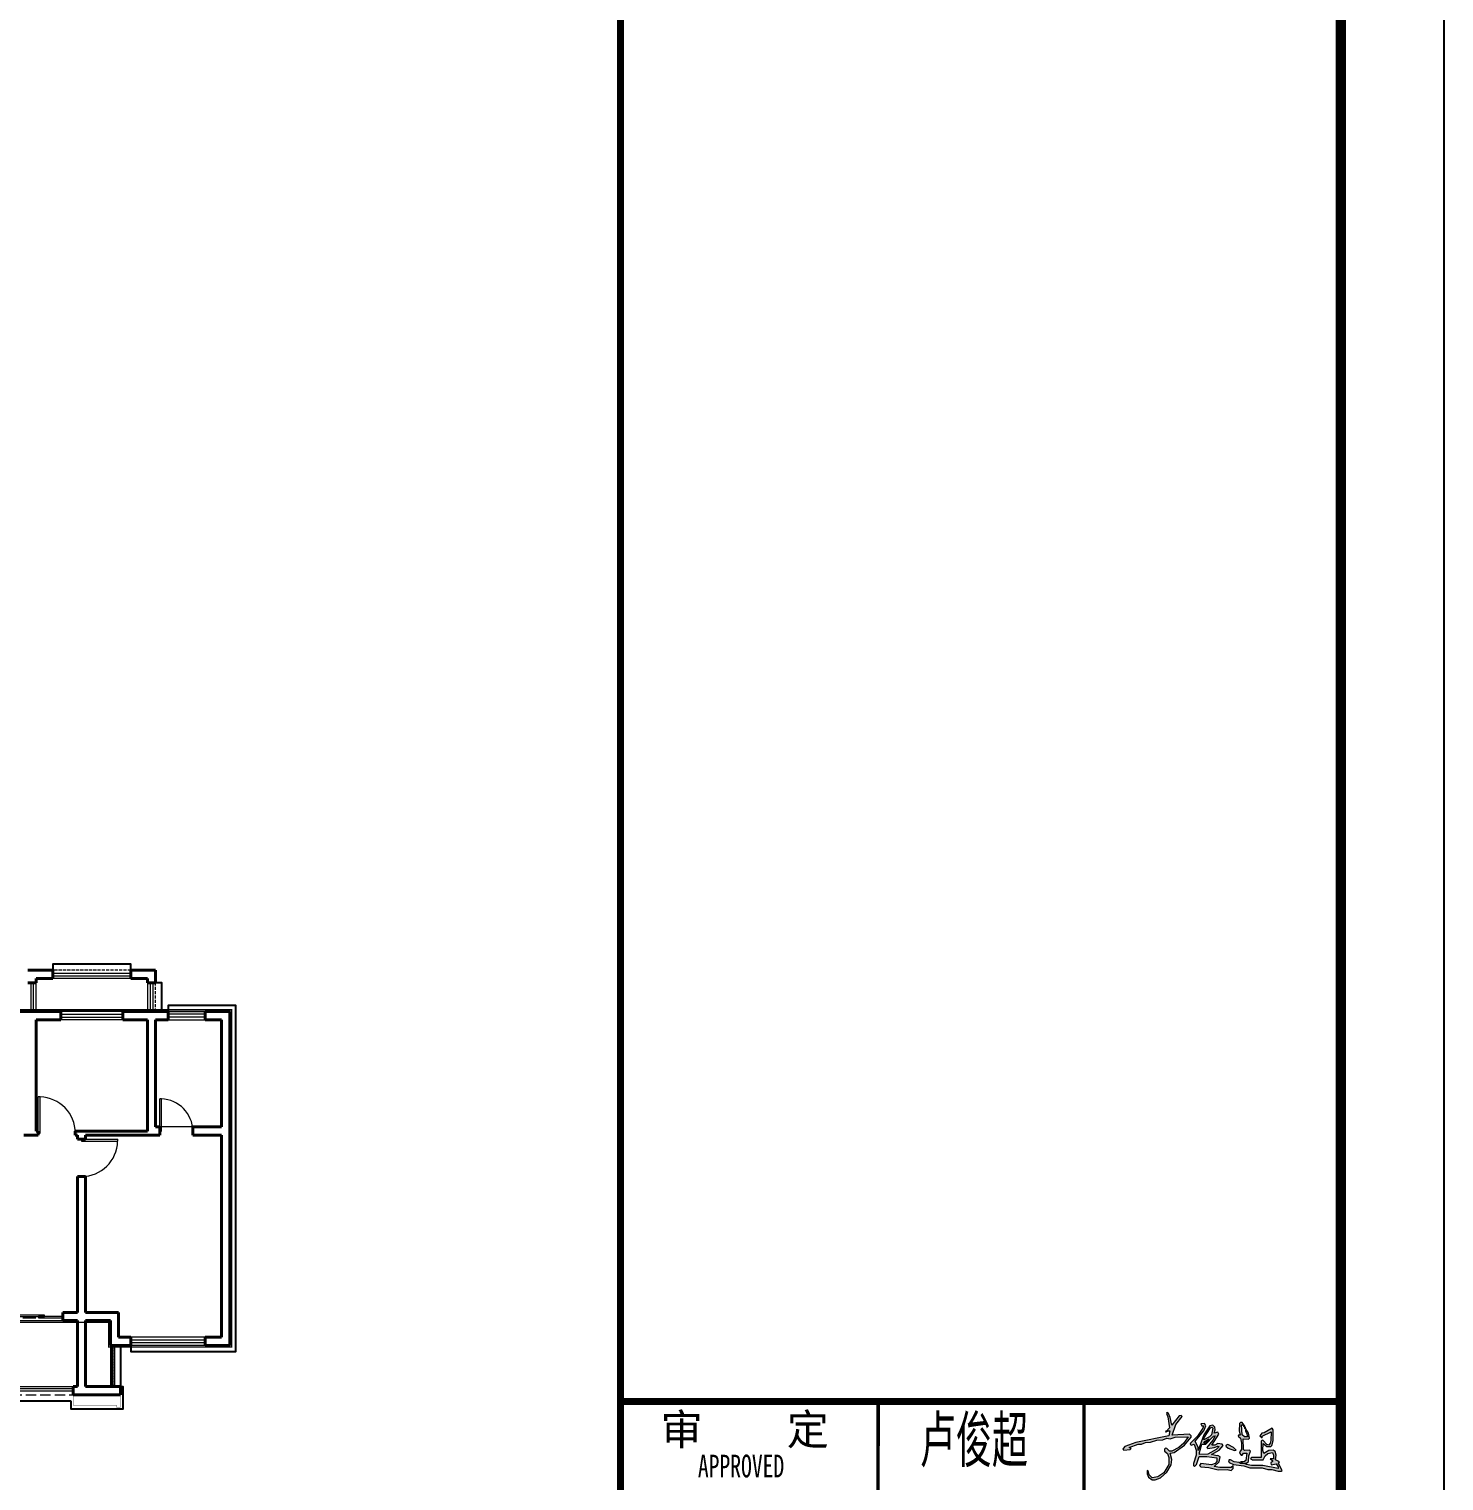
# Model space of a CAD drawing. Extents: x -518115 to 389031, y -231062 to 1628073.
# Drawn here: x 69376 to 83114, y 655886 to 669978 of the extents above; entities that cross this region are included whole.
import ezdxf

# ---------------------------------------------------------------- set-up
doc = ezdxf.new("R2010")
doc.units = 0
doc.header["$LTSCALE"] = 1000
doc.header["$MEASUREMENT"] = 0
doc.linetypes.add('DASH', pattern=[0.35, 0.25, -0.1])
for name, color, linetype, lineweight in [('WALL', 9, 'Continuous', 40), ('WINDOW', 144, 'Continuous', 15), ('平面-栏杆', 135, 'Continuous', 15), ('平面-看线', 45, 'Continuous', 15), ('签名', 7, 'Continuous', 18)]:
    doc.layers.add(name, color=color, linetype=linetype, lineweight=lineweight)
for name, color, linetype in [('图框', 140, 'Continuous'), ('图签文字', 147, 'Continuous'), ('看线', 251, 'Continuous')]:
    doc.layers.add(name, color=color, linetype=linetype)
doc.styles.add('建筑图签-1', font='', dxfattribs={"width": 0.7})
doc.styles.add('建筑图签-2', font='TXT.shx', dxfattribs={"width": 0.5, "bigfont": 'HZTXT.shx'})
doc.styles.get('建筑图签-1').set_extended_font_data('SimHei')

# ---------------------------------------------------------------- blocks, each defined once
blk = doc.blocks.new('ljc')
at = {"linetype": 'Continuous'}
h = blk.add_hatch(color=0, dxfattribs=at)
h.paths.add_polyline_path([(2022.8, 1567.7), (2018.8, 1563.7), (2019.8, 1561.7), (2023.8, 1561.7), (2021.8, 1551.7), (1954.8, 1537.7), (1932.8, 1529.7), (1929.8, 1526.7), (1928.8, 1524.7), (1930.8, 1522.7), (1943.8, 1523.7), (1945.8, 1525.7), (1941.8, 1527.7), (1959.8, 1534.7), (1966.8, 1534.7), (1974.8, 1537.7), (1984.8, 1538.7), (1997.8, 1542.7), (2009.8, 1543.7), (2017.8, 1546.7), (2024.8, 1545.7), (2034.8, 1548.7), (2060.8, 1549.7), (2051.8, 1536.7), (2041.8, 1527.7), (2027.8, 1520.7), (2022.8, 1520.7), (2017.8, 1525.7), (2014.8, 1526.7), (2012.8, 1524.7), (2012.8, 1520.7), (2018.8, 1515.7), (2021.8, 1507.7), (2021.8, 1493.7), (2011.8, 1476.7), (1999.8, 1468.7), (1987.8, 1466.7), (1981.8, 1472.7), (1979.8, 1479.7), (1977.8, 1481.7), (1977.8, 1474.7), (1980.8, 1467.7), (1987.8, 1462.7), (1993.8, 1462.7), (2004.8, 1466.7), (2017.8, 1477.7), (2026.8, 1492.7), (2027.8, 1503.7), (2024.8, 1516.7), (2032.8, 1517.7), (2053.8, 1532.7), (2066.8, 1548.7), (2066.8, 1551.7), (2063.8, 1554.7), (2028.8, 1552.7), (2035.8, 1574.7), (2048.8, 1590.7), (2046.8, 1592.7), (2042.8, 1591.7), (2027.8, 1572.7), (2024.8, 1588.7), (2020.8, 1596.7), (2017.8, 1598.7), (2016.8, 1596.7), (2019.8, 1589.7)])
h.paths.add_polyline_path([(2080.8, 1521.7), (2080.8, 1527.7), (2074.8, 1540.7), (2092.8, 1561.7), (2096.8, 1571.7), (2093.8, 1576.7), (2086.8, 1575.7), (2088.8, 1571.7), (2091.8, 1571.7), (2090.8, 1566.7), (2079.8, 1550.7), (2065.8, 1536.7), (2064.8, 1534.7), (2066.8, 1532.7), (2072.8, 1534.7), (2076.8, 1522.7), (2076.8, 1512.7), (2071.8, 1495.7), (2071.8, 1491.7), (2073.8, 1489.7), (2077.8, 1493.7), (2082.8, 1509.7), (2098.8, 1509.7), (2118.8, 1506.7), (2118.8, 1499.7), (2115.8, 1495.7), (2107.8, 1492.7), (2086.8, 1495.7), (2083.8, 1491.7), (2086.8, 1488.7), (2102.8, 1487.7), (2121.8, 1482.7), (2139.8, 1483.7), (2147.8, 1481.7), (2151.8, 1485.7), (2151.8, 1490.7), (2147.8, 1487.7), (2124.8, 1487.7), (2113.8, 1489.7), (2123.8, 1498.7), (2125.8, 1508.7), (2120.8, 1511.7), (2118.8, 1510.7), (2107.8, 1513.7), (2123.8, 1522.7), (2131.8, 1531.7), (2129.8, 1534.7), (2120.8, 1535.7), (2114.8, 1532.7), (2108.8, 1532.7), (2122.8, 1554.7), (2120.8, 1558.7), (2113.8, 1556.7), (2115.8, 1563.7), (2114.8, 1568.7), (2110.8, 1572.7), (2104.8, 1571.7), (2092.8, 1553.7)])
h.paths.add_polyline_path([(2088.8, 1534.7), (2096.8, 1534.7), (2111.8, 1550.7), (2115.8, 1551.7), (2110.8, 1542.7), (2098.8, 1527.7), (2100.8, 1525.7), (2113.8, 1527.7), (2120.8, 1530.7), (2123.8, 1529.7), (2117.8, 1523.7), (2100.8, 1514.7), (2083.8, 1513.7), (2083.8, 1517.7)], flags=16)
h.paths.add_polyline_path([(2092.8, 1536.7), (2094.8, 1539.7), (2102.8, 1545.7), (2095.8, 1536.7)], flags=16)
h.paths.add_polyline_path([(2092.8, 1543.7), (2093.8, 1548.7), (2105.8, 1567.7), (2108.8, 1568.7), (2110.8, 1566.7), (2107.8, 1553.7), (2103.8, 1549.7)], flags=16)
h.paths.add_polyline_path([(2140.8, 1533.7), (2137.8, 1532.7), (2136.8, 1530.7), (2141.8, 1526.7), (2154.8, 1521.7), (2157.8, 1522.7), (2152.8, 1527.7)])
h.paths.add_polyline_path([(2174.8, 1521.7), (2172.8, 1523.7), (2171.8, 1545.7), (2182.8, 1544.7), (2184.8, 1546.7), (2182.8, 1556.7), (2177.8, 1565.7), (2176.8, 1560.7), (2179.8, 1555.7), (2180.8, 1549.7), (2174.8, 1549.7), (2169.8, 1553.7), (2168.8, 1573.7), (2170.8, 1573.7), (2174.8, 1568.7), (2175.8, 1570.7), (2169.8, 1578.7), (2166.8, 1578.7), (2164.8, 1576.7), (2163.8, 1561.7), (2165.8, 1552.7), (2162.8, 1552.7), (2161.8, 1550.7), (2166.8, 1546.7), (2168.8, 1536.7), (2168.8, 1523.7), (2165.8, 1520.7), (2164.8, 1516.7), (2167.8, 1512.7), (2169.8, 1512.7), (2172.8, 1516.7), (2179.8, 1516.7), (2177.8, 1501.7), (2174.8, 1499.7), (2166.8, 1498.7), (2174.8, 1495.7), (2179.8, 1496.7), (2182.8, 1499.7), (2183.8, 1510.7), (2186.8, 1520.7), (2184.8, 1522.7)])
h.paths.add_polyline_path([(2232.8, 1541.7), (2232.8, 1563.7), (2230.8, 1566.7), (2214.8, 1557.7), (2209.8, 1556.7), (2205.8, 1551.7), (2210.8, 1547.7), (2210.8, 1550.7), (2228.8, 1559.7), (2227.8, 1541.7), (2226.8, 1536.7), (2223.8, 1532.7), (2219.8, 1533.7), (2212.8, 1541.7), (2210.8, 1542.7), (2208.8, 1540.7), (2208.8, 1507.7), (2188.8, 1507.7), (2186.8, 1505.7), (2190.8, 1502.7), (2212.8, 1502.7), (2216.8, 1510.7), (2221.8, 1515.7), (2231.8, 1517.7), (2233.8, 1512.7), (2233.8, 1504.7), (2226.8, 1504.7), (2231.8, 1501.7), (2231.8, 1499.7), (2227.8, 1496.7), (2228.8, 1492.7), (2238.8, 1494.7), (2242.8, 1488.7), (2242.8, 1485.7), (2211.8, 1491.7), (2188.8, 1491.7), (2178.8, 1493.7), (2175.8, 1495.7), (2166.8, 1495.7), (2163.8, 1497.7), (2153.8, 1498.7), (2146.8, 1502.7), (2143.8, 1502.7), (2142.8, 1500.7), (2143.8, 1497.7), (2152.8, 1493.7), (2173.8, 1490.7), (2185.8, 1486.7), (2210.8, 1486.7), (2221.8, 1483.7), (2229.8, 1483.7), (2242.8, 1479.7), (2248.8, 1479.7), (2250.8, 1481.7), (2243.8, 1495.7), (2245.8, 1498.7), (2237.8, 1502.7), (2238.8, 1512.7), (2236.8, 1519.7), (2232.8, 1522.7), (2223.8, 1521.7), (2213.8, 1515.7), (2211.8, 1521.7), (2212.8, 1535.7), (2219.8, 1529.7), (2227.8, 1529.7), (2229.8, 1531.7)])
at = {"color": 0, "linetype": 'Continuous', "elevation": 16426272}
for points in [[(1929.8, 1526.7), (1928.8, 1524.7), (1930.8, 1522.7), (1943.8, 1523.7), (1945.8, 1525.7), (1941.8, 1527.7), (1959.8, 1534.7), (1966.8, 1534.7), (1974.8, 1537.7), (1984.8, 1538.7), (1997.8, 1542.7), (2009.8, 1543.7), (2017.8, 1546.7), (2024.8, 1545.7), (2034.8, 1548.7), (2060.8, 1549.7), (2051.8, 1536.7), (2041.8, 1527.7), (2027.8, 1520.7), (2022.8, 1520.7), (2017.8, 1525.7), (2014.8, 1526.7), (2012.8, 1524.7), (2012.8, 1520.7), (2018.8, 1515.7), (2021.8, 1507.7), (2021.8, 1493.7), (2011.8, 1476.7), (1999.8, 1468.7), (1987.8, 1466.7), (1981.8, 1472.7), (1979.8, 1479.7), (1977.8, 1481.7), (1977.8, 1474.7), (1980.8, 1467.7), (1987.8, 1462.7), (1993.8, 1462.7), (2004.8, 1466.7), (2017.8, 1477.7), (2026.8, 1492.7), (2027.8, 1503.7), (2024.8, 1516.7), (2032.8, 1517.7), (2053.8, 1532.7), (2066.8, 1548.7), (2066.8, 1551.7), (2063.8, 1554.7), (2028.8, 1552.7), (2035.8, 1574.7), (2048.8, 1590.7), (2046.8, 1592.7), (2042.8, 1591.7), (2027.8, 1572.7), (2024.8, 1588.7), (2020.8, 1596.7), (2017.8, 1598.7), (2016.8, 1596.7), (2019.8, 1589.7), (2022.8, 1567.7), (2018.8, 1563.7), (2019.8, 1561.7), (2023.8, 1561.7), (2021.8, 1551.7), (1954.8, 1537.7), (1932.8, 1529.7), (1929.8, 1526.7)], [(2015.8, 1560.7), (2014.8, 1559.7), (2016.8, 1559.7), (2015.8, 1560.7)], [(2016.8, 1561.7), (2015.8, 1560.7), (2018.8, 1560.7), (2016.8, 1561.7)], [(2065.8, 1536.7), (2064.8, 1534.7), (2066.8, 1532.7), (2072.8, 1534.7), (2076.8, 1522.7), (2076.8, 1512.7), (2071.8, 1495.7), (2071.8, 1491.7), (2073.8, 1489.7), (2077.8, 1493.7), (2082.8, 1509.7), (2098.8, 1509.7), (2118.8, 1506.7), (2118.8, 1499.7), (2115.8, 1495.7), (2107.8, 1492.7), (2086.8, 1495.7), (2083.8, 1491.7), (2086.8, 1488.7), (2102.8, 1487.7), (2121.8, 1482.7), (2139.8, 1483.7), (2147.8, 1481.7), (2151.8, 1485.7), (2151.8, 1490.7), (2147.8, 1487.7), (2124.8, 1487.7), (2113.8, 1489.7), (2123.8, 1498.7), (2125.8, 1508.7), (2120.8, 1511.7), (2118.8, 1510.7), (2107.8, 1513.7), (2123.8, 1522.7), (2131.8, 1531.7), (2129.8, 1534.7), (2120.8, 1535.7), (2114.8, 1532.7), (2108.8, 1532.7), (2122.8, 1554.7), (2120.8, 1558.7), (2113.8, 1556.7), (2115.8, 1563.7), (2114.8, 1568.7), (2110.8, 1572.7), (2104.8, 1571.7), (2092.8, 1553.7), (2080.8, 1521.7), (2080.8, 1527.7), (2074.8, 1540.7), (2092.8, 1561.7), (2096.8, 1571.7), (2093.8, 1576.7), (2086.8, 1575.7), (2088.8, 1571.7), (2091.8, 1571.7), (2090.8, 1566.7), (2079.8, 1550.7), (2065.8, 1536.7)], [(2092.8, 1543.7), (2093.8, 1548.7), (2105.8, 1567.7), (2108.8, 1568.7), (2110.8, 1566.7), (2107.8, 1553.7), (2103.8, 1549.7), (2092.8, 1543.7)], [(2143.8, 1502.7), (2142.8, 1500.7), (2143.8, 1497.7), (2152.8, 1493.7), (2173.8, 1490.7), (2185.8, 1486.7), (2210.8, 1486.7), (2221.8, 1483.7), (2229.8, 1483.7), (2242.8, 1479.7), (2248.8, 1479.7), (2250.8, 1481.7), (2243.8, 1495.7), (2245.8, 1498.7), (2237.8, 1502.7), (2238.8, 1512.7), (2236.8, 1519.7), (2232.8, 1522.7), (2223.8, 1521.7), (2213.8, 1515.7), (2211.8, 1521.7), (2212.8, 1535.7), (2219.8, 1529.7), (2227.8, 1529.7), (2229.8, 1531.7), (2232.8, 1541.7), (2232.8, 1563.7), (2230.8, 1566.7), (2214.8, 1557.7), (2209.8, 1556.7), (2205.8, 1551.7), (2210.8, 1547.7), (2210.8, 1550.7), (2228.8, 1559.7), (2227.8, 1541.7), (2226.8, 1536.7), (2223.8, 1532.7), (2219.8, 1533.7), (2212.8, 1541.7), (2210.8, 1542.7), (2208.8, 1540.7), (2208.8, 1507.7), (2188.8, 1507.7), (2186.8, 1505.7), (2190.8, 1502.7), (2212.8, 1502.7), (2216.8, 1510.7), (2221.8, 1515.7), (2231.8, 1517.7), (2233.8, 1512.7), (2233.8, 1504.7), (2226.8, 1504.7), (2231.8, 1501.7), (2231.8, 1499.7), (2227.8, 1496.7), (2228.8, 1492.7), (2238.8, 1494.7), (2242.8, 1488.7), (2242.8, 1485.7), (2211.8, 1491.7), (2188.8, 1491.7), (2178.8, 1493.7), (2175.8, 1495.7), (2166.8, 1495.7), (2163.8, 1497.7), (2153.8, 1498.7), (2146.8, 1502.7), (2143.8, 1502.7)], [(2162.8, 1552.7), (2161.8, 1550.7), (2166.8, 1546.7), (2168.8, 1536.7), (2168.8, 1523.7), (2165.8, 1520.7), (2164.8, 1516.7), (2167.8, 1512.7), (2169.8, 1512.7), (2172.8, 1516.7), (2179.8, 1516.7), (2177.8, 1501.7), (2174.8, 1499.7), (2166.8, 1498.7), (2174.8, 1495.7), (2179.8, 1496.7), (2182.8, 1499.7), (2183.8, 1510.7), (2186.8, 1520.7), (2184.8, 1522.7), (2174.8, 1521.7), (2172.8, 1523.7), (2171.8, 1545.7), (2182.8, 1544.7), (2184.8, 1546.7), (2182.8, 1556.7), (2177.8, 1565.7), (2176.8, 1560.7), (2179.8, 1555.7), (2180.8, 1549.7), (2174.8, 1549.7), (2169.8, 1553.7), (2168.8, 1573.7), (2170.8, 1573.7), (2174.8, 1568.7), (2175.8, 1570.7), (2169.8, 1578.7), (2166.8, 1578.7), (2164.8, 1576.7), (2163.8, 1561.7), (2165.8, 1552.7), (2162.8, 1552.7)], [(2176.8, 1568.7), (2175.8, 1569.7), (2174.8, 1566.7), (2176.8, 1564.7), (2176.8, 1568.7)], [(2083.8, 1513.7), (2083.8, 1517.7), (2088.8, 1534.7), (2096.8, 1534.7), (2111.8, 1550.7), (2115.8, 1551.7), (2110.8, 1542.7), (2098.8, 1527.7), (2100.8, 1525.7), (2113.8, 1527.7), (2120.8, 1530.7), (2123.8, 1529.7), (2117.8, 1523.7), (2100.8, 1514.7), (2083.8, 1513.7)], [(2092.8, 1536.7), (2094.8, 1539.7), (2102.8, 1545.7), (2095.8, 1536.7), (2092.8, 1536.7)], [(2137.8, 1532.7), (2136.8, 1530.7), (2141.8, 1526.7), (2154.8, 1521.7), (2157.8, 1522.7), (2152.8, 1527.7), (2140.8, 1533.7), (2137.8, 1532.7)]]:
    blk.add_lwpolyline(points, dxfattribs=at)
blk = doc.blocks.new('TK')
at = {"layer": '图框'}
blk.add_lwpolyline([(465375, 548714), (549475, 548714), (549475, 489314), (465375, 489314)], close=True, dxfattribs=at)
blk.add_lwpolyline([(465375, 548714), (549475, 548714), (549475, 489314), (465375, 489314)], close=True, dxfattribs=at)
at = {"layer": '图框', "const_width": 100}
blk.add_lwpolyline([(548475, 490314), (548475, 547714), (467875, 547714), (467875, 490314)], close=True, dxfattribs=at)
at = {"layer": '图框'}
for points, const_width in [([(541480, 490314), (541480, 547714)], 70), ([(548480, 503514), (541480, 503514)], 70), ([(541480, 503514), (548480, 503514)], 70), ([(543979, 497114), (543980, 503514)], 35), ([(545980, 497114), (545980, 503514)], 35)]:
    blk.add_lwpolyline(points, dxfattribs=dict(at, const_width=const_width))
at = {"layer": '签名', "color": 2, "xscale": 4.799999999813735, "yscale": 4.799999999813735, "zscale": 4.799999999813735}
blk.add_blockref('ljc', (537099, 495734, -78846106), dxfattribs=at)
at = {"layer": '图框', "style": '建筑图签-1', "width": 0.7}
blk.add_text('APPROVED ', height=220, dxfattribs=at).set_placement((542231, 502778))
at = {"layer": '图签文字', "color": 7, "style": '建筑图签-1'}
blk.add_text('审    定', height=300, dxfattribs=at).set_placement((541868, 503093))
at = {"layer": '图签文字', "color": 1, "style": '建筑图签-2', "width": 0.7}
blk.add_text('卢俊超', height=500, dxfattribs=at).set_placement((544386, 502876))
blk = doc.blocks.new('A$C25D815C1')
at = {"color": 30, "const_width": 8}
blk.add_lwpolyline([(47700, -10910), (47700, -11210), (47600, -11210), (47600, -11160), (46550, -11160), (46550, -10910)], dxfattribs=at)
at = {"layer": 'WALL', "color": 7}
for p, q in [((46050, -610), (45450, -610)), ((46050, -810), (46050, -610)), ((48550, -610), (47950, -610)), ((47950, -810), (47950, -610)), ((48550, -610), (48550, -910)), ((45450, -910), (45650, -910)), ((46050, -810), (45650, -810)), ((45650, -910), (45650, -810)), ((48350, -810), (47950, -810)), ((48350, -810), (48350, -910)), ((48550, -910), (48350, -910)), ((45550, -1610), (45100, -1610)), ((46250, -1610), (45550, -1610)), ((46250, -1810), (46250, -1610)), ((48450, -1610), (47750, -1610)), ((47750, -1610), (47750, -1810)), ((48850, -1610), (48450, -1610)), ((48850, -1810), (48850, -1610)), ((50350, -1610), (49750, -1610)), ((49750, -1610), (49750, -1810)), ((50350, -4510), (50350, -1610)), ((45650, -4510), (45650, -1810)), ((45650, -1810), (46250, -1810)), ((47750, -1810), (48350, -1810)), ((48350, -1810), (48350, -4510)), ((48550, -1810), (48550, -4410)), ((48550, -1810), (48850, -1810)), ((49750, -1810), (50150, -1810)), ((50150, -4410), (50150, -1810)), ((45700, -4510), (45650, -4510)), ((45700, -4610), (45700, -4510)), ((46750, -4510), (46600, -4510)), ((46600, -4510), (46600, -4610)), ((48350, -4510), (46750, -4510)), ((48650, -4410), (48550, -4410)), ((48650, -4610), (48650, -4410)), ((50150, -4410), (49450, -4410)), ((49450, -4410), (49450, -4610)), ((50350, -9710), (50350, -4510)), ((45350, -4610), (45550, -4610)), ((45550, -4610), (45700, -4610)), ((46600, -4610), (46650, -4610)), ((46650, -4610), (46650, -4710)), ((46650, -4710), (46850, -4710)), ((46850, -4710), (46850, -4610)), ((48450, -4610), (46850, -4610)), ((48450, -4610), (48650, -4610)), ((49450, -4610), (50150, -4610)), ((50150, -9510), (50150, -4610)), ((46850, -5610), (46650, -5610)), ((46650, -5610), (46650, -8910)), ((46850, -8910), (46850, -5610)), ((46650, -8910), (46300, -8910)), ((46300, -8910), (46300, -9110)), ((46300, -9110), (46650, -9110)), ((46650, -10710), (46650, -9110)), ((46850, -8910), (47650, -8910)), ((46850, -10710), (46850, -9110)), ((46850, -9110), (47450, -9110)), ((47450, -9710), (47450, -9110)), ((47650, -9510), (47650, -8910)), ((47950, -9510), (47650, -9510)), ((47950, -9710), (47950, -9510)), ((50150, -9510), (49750, -9510)), ((49750, -9510), (49750, -9710)), ((47450, -9710), (47950, -9710)), ((49750, -9710), (50350, -9710)), ((46550, -10710), (46650, -10710)), ((46550, -10710), (46550, -10910)), ((46550, -10910), (46750, -10910)), ((46750, -10910), (47700, -10910)), ((46850, -10710), (47700, -10710)), ((47700, -10710), (47700, -10910))]:
    blk.add_line(p, q, dxfattribs=at)
at = {"layer": 'WINDOW'}
for p, q in [((46250, -1610), (46250, -1810)), ((47750, -1610), (46250, -1610)), ((46250, -1677), (47750, -1677)), ((46250, -1744), (47750, -1744)), ((47750, -1810), (47750, -1610)), ((47750, -1810), (46250, -1810)), ((45745, -3683), (45700, -3683)), ((45700, -4560), (45700, -3683)), ((45745, -4560), (45745, -3683)), ((48690, -3730), (48650, -3730)), ((48650, -4510), (48650, -3730)), ((48690, -4510), (48690, -3730)), ((45700, -4560), (45745, -4560)), ((49450, -4410), (48650, -4410)), ((48650, -4510), (48690, -4510)), ((46750, -4710), (46750, -4755)), ((46750, -4710), (47628, -4710)), ((46750, -4755), (47628, -4755)), ((47628, -4755), (47628, -4710)), ((44200, -9110), (46300, -9110)), ((45854, -8980), (45250, -8980)), ((45250, -9010), (45854, -9010)), ((45640, -9048), (45328, -9048)), ((45709, -9010), (45709, -9038)), ((46300, -9010), (45709, -9010)), ((45709, -9038), (46300, -9038)), ((45854, -9010), (45854, -8980)), ((46300, -9010), (46300, -9049)), ((46300, -9038), (46300, -9010)), ((47950, -9510), (47950, -9710)), ((49750, -9510), (47950, -9510)), ((49750, -9710), (49750, -9510)), ((47950, -9577), (49750, -9577)), ((47950, -9644), (49750, -9644)), ((49750, -9710), (47950, -9710))]:
    blk.add_line(p, q, dxfattribs=at)
at = {"layer": 'WINDOW', "extrusion": (0, 0, -1)}
for p, q in [((48850, -1810), (48850, -1610)), ((48850, -1610), (49750, -1610)), ((49750, -1677), (48850, -1677)), ((49750, -1744), (48850, -1744)), ((49750, -1610), (49750, -1810)), ((48850, -1810), (49750, -1810)), ((47450, -9710), (47550, -9710)), ((47450, -9710), (47450, -10710)), ((47483, -10710), (47483, -9710)), ((47483, -9710), (47517, -9774)), ((47483, -9778), (47517, -9842)), ((47483, -9846), (47517, -9910)), ((47517, -10710), (47517, -9710)), ((47550, -9710), (47550, -10710)), ((47483, -9914), (47517, -9978)), ((47483, -9982), (47517, -10046)), ((47483, -10050), (47517, -10114)), ((47483, -10118), (47517, -10182)), ((47483, -10186), (47517, -10250)), ((47483, -10254), (47517, -10318)), ((47483, -10322), (47517, -10386)), ((47483, -10390), (47517, -10454)), ((47483, -10458), (47517, -10522)), ((47483, -10526), (47517, -10590)), ((47550, -10710), (47450, -10710)), ((47483, -10594), (47517, -10658)), ((47483, -10662), (47508, -10710))]:
    blk.add_line(p, q, dxfattribs=at)
at = {"layer": 'WINDOW'}
for centre, radius, start, end in [((45723, -4560), 878, 360, 88.5307), ((48670, -4510), 780, 360, 88.5307), ((46750, -4733), 878, 270, 358.5307)]:
    blk.add_arc(centre, radius, start, end, dxfattribs=at)
at = {"layer": '平面-栏杆'}
for points in [[(46050, -680), (47950, -680)], [(45520, -910), (45520, -1610)], [(45580, -910), (45580, -1610)], [(46050, -740), (47950, -740)], [(48420, -910), (48420, -1610)], [(48480, -910), (48480, -1610)], [(41900, -10760), (46550, -10760)], [(41900, -10810), (46550, -10810)]]:
    blk.add_lwpolyline(points, dxfattribs=at)
at = {"layer": '平面-看线'}
blk.add_line((45650, -1610), (45650, -910), dxfattribs=at)
at = {"layer": '平面-看线', "linetype": 'DASH', "ltscale": 0.3}
blk.add_line((48550, -1610), (48550, -910), dxfattribs=at)
blk.add_lwpolyline([(47950, -610), (46050, -610)], dxfattribs=at)
at = {"layer": '平面-看线'}
for points in [[(47950, -810), (46050, -810)], [(48350, -910), (48350, -1610)], [(41900, -10710), (46550, -10710)]]:
    blk.add_lwpolyline(points, dxfattribs=at)
at = {"layer": '平面-看线', "linetype": 'DASH'}
blk.add_lwpolyline([(41900, -10910), (46550, -10910)], dxfattribs=at)
at = {"layer": '看线', "color": 202, "ltscale": 0.5}
for points in [[(47950, -610), (47950, -460), (46050, -460), (46050, -610)], [(48700, -1610), (48700, -910), (48550, -910)], [(47700, -9710), (47700, -10710)], [(46500, -11060), (41900, -11060)]]:
    blk.add_lwpolyline(points, dxfattribs=at)
at = {"layer": '看线', "color": 201}
for points in [[(47950, -9710), (47950, -9860), (50500, -9860), (50500, -1460), (48850, -1460), (48850, -1610)], [(47700, -10710), (47750, -10710), (47750, -11260), (46500, -11260), (46500, -11060)]]:
    blk.add_lwpolyline(points, dxfattribs=at)
blk = doc.blocks.new('A$C0281008A')
at = {"color": 5, "linetype": 'DASH', "ltscale": 0.4, "const_width": 15}
blk.add_lwpolyline([(16136, -2936), (18664, -2936), (18664, -3176), (19856, -3176), (19856, 96), (16576, 96)], dxfattribs=at)

msp = doc.modelspace()

# ---------------------------------------------------------------- block references
for name, p in [('TK', (-466360.9, 153143.3)), ('A$C0281008A', (51485.2, 660362.1))]:
    msp.add_blockref(name, p)
at = {"xscale": 0.4, "yscale": 0.4, "zscale": 0.4}
msp.add_blockref('A$C25D815C1', (51185.1, 661086.3), dxfattribs=at)

doc.saveas('drawing.dxf')
